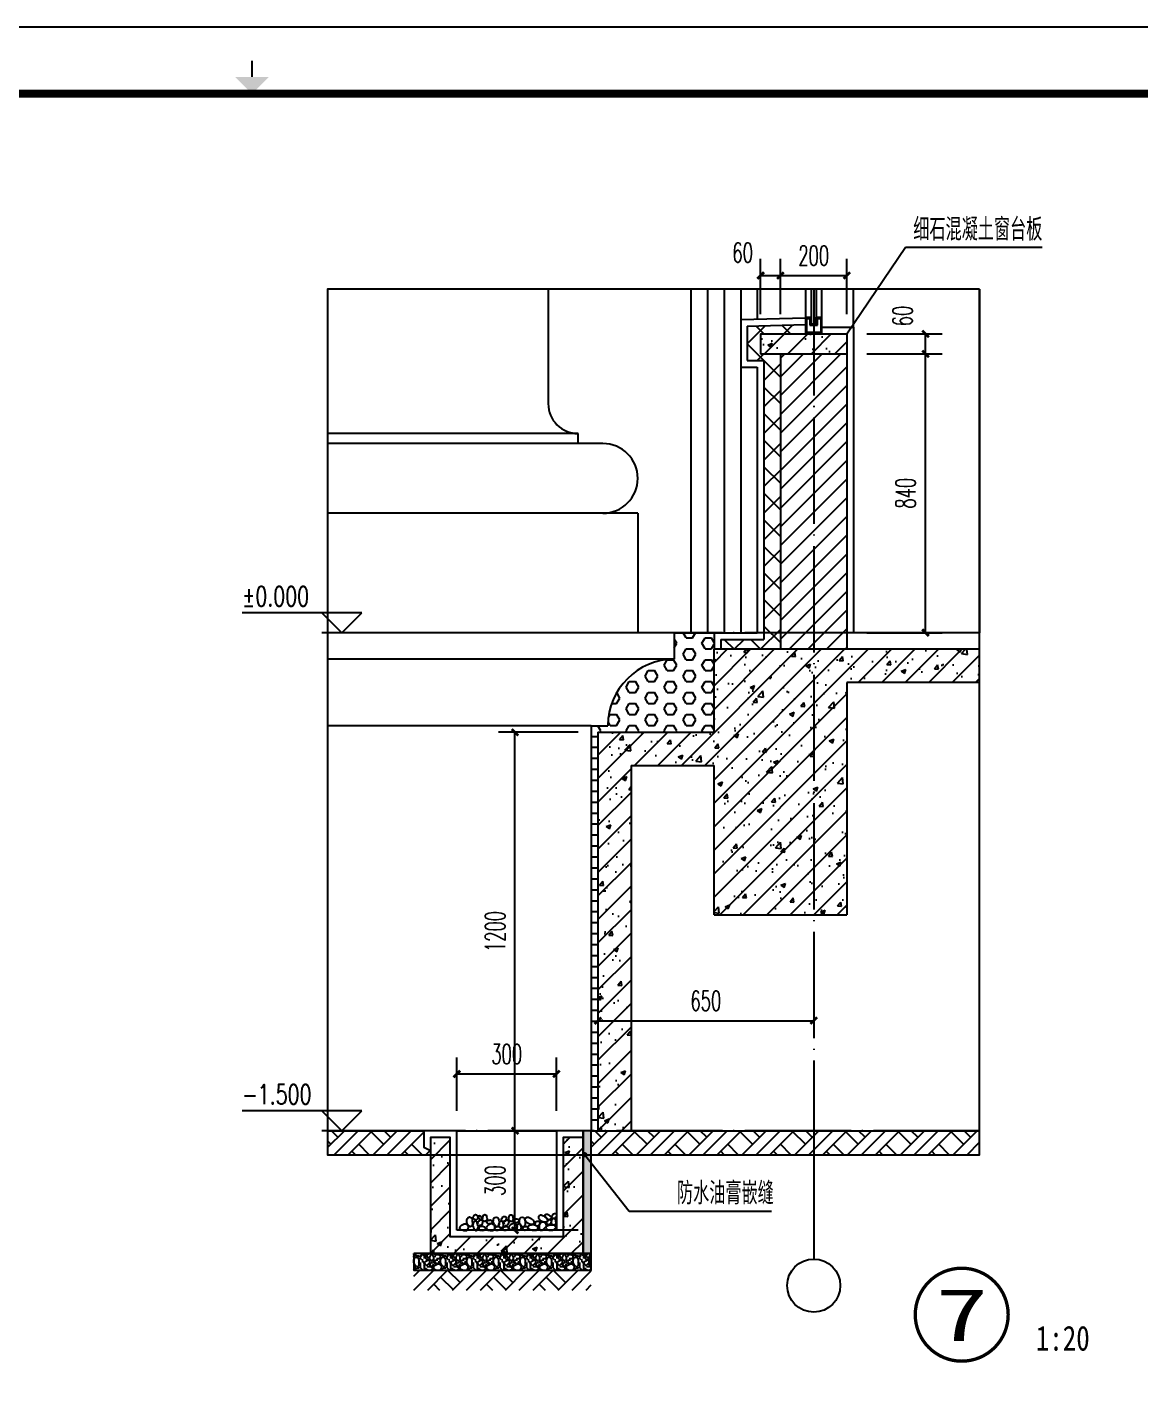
# Model space of a CAD drawing. Extents: x 0 to 125661, y -104936 to 8656.
# Drawn here: x 7733 to 11084, y -4116 to 0 of the extents above; entities that cross this region are included whole.
import ezdxf
from ezdxf.enums import TextEntityAlignment as Align

# ---------------------------------------------------------------- set-up
doc = ezdxf.new("R2010")
doc.units = 0
doc.header["$LTSCALE"] = 800
doc.header["$MEASUREMENT"] = 0
doc.linetypes.add('DOTE', pattern=[2.42, 2, -0.2, 0.02, -0.2])
doc.layers.get('0').update_dxf_attribs({"linetype": 'CONTINUOUS'})
doc.layers.get('Defpoints').update_dxf_attribs({"color": 1, "linetype": 'CONTINUOUS'})
for name, color, linetype in [('A-卫生间', 173, 'CONTINUOUS'), ('A-外窗', 145, 'CONTINUOUS'), ('A-立面看线', 117, 'CONTINUOUS'), ('A-装饰构件', 197, 'CONTINUOUS'), ('AXIS', 3, 'CONTINUOUS'), ('AXIS_TEXT', 7, 'CONTINUOUS'), ('DIM_ELEV', 3, 'CONTINUOUS'), ('DIM_IDEN', 3, 'CONTINUOUS'), ('DIM_LEAD', 3, 'CONTINUOUS'), ('DOTE', 28, 'CONTINUOUS'), ('PUB_DIM', 3, 'CONTINUOUS'), ('PUB_HATCH', 8, 'CONTINUOUS'), ('PUB_TEXT', 7, 'CONTINUOUS'), ('WALL', 50, 'CONTINUOUS'), ('WINDOW', 145, 'CONTINUOUS'), ('图框', 107, 'CONTINUOUS'), ('看线1', 7, 'CONTINUOUS'), ('门窗', 4, 'CONTINUOUS'), ('防水', 249, 'CONTINUOUS'), ('面层', 123, 'CONTINUOUS')]:
    doc.layers.add(name, color=color, linetype=linetype)
doc.styles.add('_TCH_DIM', font='SIMPLEX', dxfattribs={"bigfont": 'GBCBIG'})
doc.styles.add('COMPLEX', font='COMPLEX')
doc.styles.add('DIM_FONT', font='SIMPLEX.shx', dxfattribs={"width": 0.6})
doc.styles.add('ht', font='SIMHEI.TTF')
doc.styles.add('房间名称', font='SIMHEI.TTF', dxfattribs={"width": 0.8})
doc.dimstyles.new('DIMN20', dxfattribs={"dimscale": 0.2, "dimtxt": 300, "dimasz": 100, "dimexe": 250, "dimexo": 300, "dimgap": 150, "dimtad": 1, "dimdec": 0, "dimzin": 0, "dimdsep": 46, "dimtxsty": 'DIM_FONT', "dimblk": 'ARCHTICK', "dimcen": 0.09, "dimclrt": 7, "dimazin": 2, "dimtfac": 1, "dimtdec": 0, "dimtix": 1, "dimtmove": 2, "dimatfit": 3, "dimfxl": 0, "dimtolj": 1, "dimtzin": 0, "dimarcsym": 0})

# ---------------------------------------------------------------- blocks, each defined once
blk = doc.blocks.new('TJAD_TK_A1')
at = {"layer": '图框'}
blk.add_line((1341.38, 950.45), (500.38, 950.45), dxfattribs=at)
at = {"layer": '图框', "const_width": 0.3}
blk.add_lwpolyline([(920.88, 942.95), (920.88, 945.45)], dxfattribs=at)
at = {"layer": '图框', "const_width": 1.2}
blk.add_lwpolyline([(1331.38, 940.45), (525.38, 940.45), (525.38, 366.45), (1331.38, 366.45)], close=True, dxfattribs=at)
at = {"layer": '图框'}
blk.add_solid([(918.38, 942.95), (923.38, 942.95), (920.88, 940.45)], dxfattribs=at)
blk = doc.blocks.new('_ArchTick')
at = {"color": 0, "linetype": 'ByBlock', "const_width": 0.4}
blk.add_lwpolyline([(-0.5, -0.5), (0.5, 0.5)], dxfattribs=at)
blk = doc.blocks.new('*D120')
at = {"layer": 'Defpoints', "color": 0}
for p in [(9327.3, -3152.5), (9027.3, -3323.5), (9327.3, -3323.5)]:
    blk.add_point(p, dxfattribs=at)
at = {"layer": 'PUB_DIM', "color": 0, "lineweight": -2}
for p, q in [((9027.3, -3263.5), (9027.3, -3102.5)), ((9327.3, -3263.5), (9327.3, -3102.5)), ((9027.3, -3152.5), (9327.3, -3152.5))]:
    blk.add_line(p, q, dxfattribs=at)
at = {"layer": 'PUB_DIM', "color": 0, "lineweight": -2, "xscale": 20, "yscale": 20, "zscale": 20, "rotation": 180}
blk.add_blockref('_ArchTick', (9027.3, -3152.5), dxfattribs=at)
at = {"layer": 'PUB_DIM', "color": 0, "lineweight": -2, "xscale": 20, "yscale": 20, "zscale": 20}
blk.add_blockref('_ArchTick', (9327.3, -3152.5), dxfattribs=at)
at = {"layer": 'PUB_DIM', "color": 7, "insert": (9177.3, -3092.5), "char_height": 60, "attachment_point": 5, "style": 'DIM_FONT'}
blk.add_mtext('\\A1;300', dxfattribs=at)
blk = doc.blocks.new('*D121')
at = {"layer": 'Defpoints', "color": 0}
for p in [(9452.3, -2673.5), (10102.3, -2673.5), (10102.3, -2992)]:
    blk.add_point(p, dxfattribs=at)
at = {"layer": 'PUB_DIM', "color": 0, "lineweight": -2}
for p, q in [((9452.3, -2733.5), (9452.3, -3042)), ((10102.3, -2733.5), (10102.3, -3042)), ((9452.3, -2992), (10102.3, -2992))]:
    blk.add_line(p, q, dxfattribs=at)
at = {"layer": 'PUB_DIM', "color": 0, "lineweight": -2, "xscale": 20, "yscale": 20, "zscale": 20, "rotation": 180}
blk.add_blockref('_ArchTick', (9452.3, -2992), dxfattribs=at)
at = {"layer": 'PUB_DIM', "color": 0, "lineweight": -2, "xscale": 20, "yscale": 20, "zscale": 20}
blk.add_blockref('_ArchTick', (10102.3, -2992), dxfattribs=at)
at = {"layer": 'PUB_DIM', "color": 7, "insert": (9777.3, -2932), "char_height": 60, "attachment_point": 5, "style": 'DIM_FONT'}
blk.add_mtext('\\A1;650', dxfattribs=at)
blk = doc.blocks.new('*D172')
at = {"layer": 'Defpoints', "color": 0}
for p in [(9202.3, -2123.5), (9452.3, -2123.5), (9452.3, -3323.5)]:
    blk.add_point(p, dxfattribs=at)
at = {"layer": 'PUB_DIM', "color": 0, "lineweight": -2}
for p, q in [((9392.3, -2123.5), (9152.3, -2123.5)), ((9202.3, -3323.5), (9202.3, -2123.5)), ((9392.3, -3323.5), (9152.3, -3323.5))]:
    blk.add_line(p, q, dxfattribs=at)
at = {"layer": 'PUB_DIM', "color": 0, "lineweight": -2, "xscale": 20, "yscale": 20, "zscale": 20}
for p, rotation in [((9202.3, -2123.5), 90), ((9202.3, -3323.5), 270)]:
    blk.add_blockref('_ArchTick', p, dxfattribs=dict(at, rotation=rotation))
at = {"layer": 'PUB_DIM', "color": 7, "insert": (9142.3, -2723.5), "char_height": 60, "attachment_point": 5, "rotation": 90, "style": 'DIM_FONT'}
blk.add_mtext('\\A1;1200', dxfattribs=at)
blk = doc.blocks.new('*D173')
at = {"layer": 'Defpoints', "color": 0}
for p in [(9202.3, -3323.5), (9452.3, -3323.5), (9452.3, -3623.5)]:
    blk.add_point(p, dxfattribs=at)
at = {"layer": 'PUB_DIM', "color": 0, "lineweight": -2}
for p, q in [((9392.3, -3323.5), (9152.3, -3323.5)), ((9202.3, -3623.5), (9202.3, -3323.5)), ((9392.3, -3623.5), (9152.3, -3623.5))]:
    blk.add_line(p, q, dxfattribs=at)
at = {"layer": 'PUB_DIM', "color": 0, "lineweight": -2, "xscale": 20, "yscale": 20, "zscale": 20}
for p, rotation in [((9202.3, -3323.5), 90), ((9202.3, -3623.5), 270)]:
    blk.add_blockref('_ArchTick', p, dxfattribs=dict(at, rotation=rotation))
at = {"layer": 'PUB_DIM', "color": 7, "insert": (9142.3, -3473.5), "char_height": 60, "attachment_point": 5, "rotation": 90, "style": 'DIM_FONT'}
blk.add_mtext('\\A1;300', dxfattribs=at)
blk = doc.blocks.new('*D174')
at = {"layer": 'Defpoints', "color": 0}
for p in [(10202.3, -747.7), (10002.3, -923.5), (10202.3, -923.5)]:
    blk.add_point(p, dxfattribs=at)
at = {"layer": 'PUB_DIM', "color": 0, "lineweight": -2}
for p, q in [((10002.3, -863.5), (10002.3, -697.7)), ((10202.3, -863.5), (10202.3, -697.7)), ((10002.3, -747.7), (10202.3, -747.7))]:
    blk.add_line(p, q, dxfattribs=at)
at = {"layer": 'PUB_DIM', "color": 0, "lineweight": -2, "xscale": 20, "yscale": 20, "zscale": 20, "rotation": 180}
blk.add_blockref('_ArchTick', (10002.3, -747.7), dxfattribs=at)
at = {"layer": 'PUB_DIM', "color": 0, "lineweight": -2, "xscale": 20, "yscale": 20, "zscale": 20}
blk.add_blockref('_ArchTick', (10202.3, -747.7), dxfattribs=at)
at = {"layer": 'PUB_DIM', "color": 7, "insert": (10102.3, -687.7), "char_height": 60, "attachment_point": 5, "style": 'DIM_FONT'}
blk.add_mtext('\\A1;200', dxfattribs=at)
blk = doc.blocks.new('*D175')
at = {"layer": 'Defpoints', "color": 0}
for p in [(10002.3, -747.7), (9942.3, -923.5), (10002.3, -923.5)]:
    blk.add_point(p, dxfattribs=at)
at = {"layer": 'PUB_DIM', "color": 0, "lineweight": -2}
for p, q in [((9942.3, -863.5), (9942.3, -697.7)), ((10002.3, -863.5), (10002.3, -697.7)), ((9942.3, -747.7), (10002.3, -747.7))]:
    blk.add_line(p, q, dxfattribs=at)
at = {"layer": 'PUB_DIM', "color": 0, "lineweight": -2, "xscale": 20, "yscale": 20, "zscale": 20, "rotation": 180}
blk.add_blockref('_ArchTick', (9942.3, -747.7), dxfattribs=at)
at = {"layer": 'PUB_DIM', "color": 0, "lineweight": -2, "xscale": 20, "yscale": 20, "zscale": 20}
blk.add_blockref('_ArchTick', (10002.3, -747.7), dxfattribs=at)
at = {"layer": 'PUB_DIM', "color": 7, "insert": (9888.3, -678.7), "char_height": 60, "attachment_point": 5, "style": 'DIM_FONT'}
blk.add_mtext('\\A1;60', dxfattribs=at)
blk = doc.blocks.new('*D176')
at = {"layer": 'Defpoints', "color": 0}
for p in [(10202.3, -923.5), (10439.3, -923.5), (10202.3, -983.5)]:
    blk.add_point(p, dxfattribs=at)
at = {"layer": 'PUB_DIM', "color": 0, "lineweight": -2}
for p, q in [((10262.3, -923.5), (10489.3, -923.5)), ((10439.3, -983.5), (10439.3, -923.5)), ((10262.3, -983.5), (10489.3, -983.5))]:
    blk.add_line(p, q, dxfattribs=at)
at = {"layer": 'PUB_DIM', "color": 0, "lineweight": -2, "xscale": 20, "yscale": 20, "zscale": 20}
for p, rotation in [((10439.3, -923.5), 90), ((10439.3, -983.5), 270)]:
    blk.add_blockref('_ArchTick', p, dxfattribs=dict(at, rotation=rotation))
at = {"layer": 'PUB_DIM', "color": 7, "insert": (10370.3, -869.5), "char_height": 60, "attachment_point": 5, "rotation": 90, "style": 'DIM_FONT'}
blk.add_mtext('\\A1;60', dxfattribs=at)
blk = doc.blocks.new('*D177')
at = {"layer": 'Defpoints', "color": 0}
for p in [(10202.3, -983.5), (10439.3, -983.5), (10202.3, -1823.5)]:
    blk.add_point(p, dxfattribs=at)
at = {"layer": 'PUB_DIM', "color": 0, "lineweight": -2}
for p, q in [((10262.3, -983.5), (10489.3, -983.5)), ((10439.3, -1823.5), (10439.3, -983.5)), ((10262.3, -1823.5), (10489.3, -1823.5))]:
    blk.add_line(p, q, dxfattribs=at)
at = {"layer": 'PUB_DIM', "color": 0, "lineweight": -2, "xscale": 20, "yscale": 20, "zscale": 20}
for p, rotation in [((10439.3, -983.5), 90), ((10439.3, -1823.5), 270)]:
    blk.add_blockref('_ArchTick', p, dxfattribs=dict(at, rotation=rotation))
at = {"layer": 'PUB_DIM', "color": 7, "insert": (10379.3, -1403.5), "char_height": 60, "attachment_point": 5, "rotation": 90, "style": 'DIM_FONT'}
blk.add_mtext('\\A1;840', dxfattribs=at)
blk = doc.blocks.new('_AXISO')
blk.add_circle((0, 0), 0.5)
at = {"layer": 'AXIS_TEXT', "style": 'COMPLEX', "width": 1.041667}
blk.add_attdef('A', text='', height=0.56, dxfattribs=at).set_placement((-0.25, -0.28), (0.25, -0.28), align=Align.FIT)

msp = doc.modelspace()

# ---------------------------------------------------------------- hatches: boundary and pattern name
at = {"layer": 'PUB_HATCH'}
h = msp.add_hatch(dxfattribs=at)
h.set_pattern_fill('多孔材料', color=256, scale=20, style=0)
h.set_pattern_definition([(45, (9862.345, -1873.48), (-40, 40), []), (135, (9862.345, -1873.48), (-40, -40), [])])
h.paths.add_polyline_path([(9942.3, -923.5), (10077.3, -923.5), (10077.3, -895.1), (9902.3, -900.1), (9902.3, -1003.5), (9952.3, -1003.5), (9952.3, -1843.5), (9822.3, -1843.5), (9822.3, -1873.5), (10002.3, -1873.5), (10002.3, -983.5), (9942.3, -983.5)])
h = msp.add_hatch(dxfattribs=at)
h.set_pattern_fill('钢筋混凝土', color=256, scale=20, style=0)
h.set_pattern_definition([(45, (9452.345, -3323.48), (-35.3553, 35.3553), []), (50, (9452.34, -3323.48), (143.452, -12.5504), [15, -165]), (355, (9452.34, -3323.48), (-27.75, 150.4384), [12, -132]), (100.4514, (9464.3, -3324.53), (115.702, 137.888), [12.748, -140.2284]), (46.184, (9452.34, -3283.48), (213.448, -33.104), [22.5, -247.5]), (96.636, (9470.13, -3286.24), (186.933, 194.824), [19.122, -210.343]), (351.184, (9452.34, -3283.48), (186.932, 194.824), [18, -198]), (21, (9472.34, -3293.48), (119.3814, -80.524), [15, -165]), (326, (9472.34, -3293.48), (48.663, 145.03), [12, -132]), (71.4514, (9482.29, -3300.19), (168.0445, 64.506), [12.748, -140.2284]), (37.5, (9452.345, -3323.48), (2.432, 66.5788), [0, -130.4, 0, -134, 0, -132.5]), (7.5, (9452.345, -3323.48), (52.614, 78.8823), [0, -76.4, 0, -127.4, 0, -50.5]), (327.5, (9407.745, -3323.48), (106.7645, -4.511), [0, -50, 0, -156, 0, -207]), (317.5, (9387.74, -3323.48), (116.6372, 20.021), [0, -65, 0, -103.6, 0, -147])])
h.paths.add_polyline_path([(10202.3, -1973.5), (10602.3, -1973.5), (10602.3, -1873.5), (9802.3, -1873.5), (9802.3, -2123.5), (9452.3, -2123.5), (9452.3, -3323.5), (9552.3, -3323.5), (9552.3, -2223.5), (9802.3, -2223.5), (9802.3, -2673.5), (10202.3, -2673.5)])
h.paths.add_polyline_path([(10202.3, -923.5), (9942.3, -923.5), (9942.3, -983.5), (10202.3, -983.5)])
h = msp.add_hatch(dxfattribs=at)
h.set_pattern_fill('普通砖', color=256, scale=30, style=0)
h.set_pattern_definition([(45, (12691.66, -11285.32), (-28.21356, 28.21356), [])])
h.paths.add_polyline_path([(10202.3, -983.5), (10002.3, -983.5), (10002.3, -1873.5), (10202.3, -1873.5)])
h = msp.add_hatch(dxfattribs=at)
h.set_pattern_fill('HEX', color=256, scale=20, style=0)
h.set_pattern_definition([(0, (9432.345, -3323.48), (0, 32.99556), [19.05, -38.1]), (120, (9432.345, -3323.48), (-28.575, -16.4978), [19.05, -38.1]), (60, (9451.395, -3323.48), (-28.575, 16.4978), [19.05, -38.1])])
h.paths.add_polyline_path([(9802.3, -1873.5), (9802.3, -1823.5), (9682.3, -1823.5), (9682.3, -1903.5, 0.414214), (9482.3, -2103.5), (9432.3, -2103.5), (9432.3, -3323.5), (9452.3, -3323.5), (9452.3, -2123.5), (9802.3, -2123.5)])
h = msp.add_hatch(dxfattribs=at)
h.set_pattern_fill('夯实土壤', color=256, scale=20, style=0)
h.set_pattern_definition([(45, (7296.4, -3443.66), (-79.479, 79.479), []), (45, (7338.4, -3443.66), (-79.479, 79.479), []), (45, (7380.4, -3443.66), (-79.479, 79.479), []), (135, (7296.4, -3443.66), (-79.479, -79.479), [53, -59.4]), (135, (7317.4, -3422.66), (-79.479, -79.479), [53, -59.4]), (135, (7338.4, -3401.66), (-79.479, -79.479), [53, -59.4])])
h.paths.add_polyline_path([(8637.4, -3323.5), (8637.4, -3395.8), (8947.3, -3395.8), (8947.3, -3383.5), (8927.3, -3373.5), (8927.3, -3323.5)])
h = msp.add_hatch(dxfattribs=at)
h.set_pattern_fill('夯实土壤', color=256, scale=20, style=0)
h.set_pattern_definition([(45, (8725.94, -3443.66), (-79.479, 79.479), []), (45, (8767.94, -3443.66), (-79.479, 79.479), []), (45, (8809.94, -3443.66), (-79.479, 79.479), []), (135, (8725.94, -3443.66), (-79.479, -79.479), [53, -59.4]), (135, (8746.94, -3422.66), (-79.479, -79.479), [53, -59.4]), (135, (8767.94, -3401.66), (-79.479, -79.479), [53, -59.4])])
h.paths.add_polyline_path([(9432.3, -3323.5), (9432.3, -3395.8), (10602.3, -3395.8), (10602.3, -3323.5)])
h = msp.add_hatch(dxfattribs=at)
h.set_pattern_fill('钢筋混凝土', color=256, scale=20, style=0)
h.set_pattern_definition([(45, (8947.345, -3693.48), (-35.3553, 35.3553), []), (50, (8947.34, -3693.48), (143.452, -12.55), [15, -165]), (355, (8947.34, -3693.48), (-27.75, 150.44), [12, -132]), (100.451, (8959.3, -3694.53), (115.702, 137.888), [12.748, -140.228]), (46.184, (8947.34, -3653.48), (213.45, -33.104), [22.5, -247.5]), (96.636, (8965.13, -3656.24), (186.93, 194.82), [19.12, -210.34]), (351.184, (8947.34, -3653.48), (186.93, 194.82), [18, -198]), (21, (8967.34, -3663.48), (119.381, -80.524), [15, -165]), (326, (8967.34, -3663.48), (48.663, 145.03), [12, -132]), (71.45, (8977.29, -3670.19), (168.045, 64.506), [12.748, -140.228]), (37.5, (8947.345, -3693.48), (2.432, 66.5788), [0, -130.4, 0, -134, 0, -132.5]), (7.5, (8947.345, -3693.48), (52.614, 78.882), [0, -76.4, 0, -127.4, 0, -50.5]), (327.5, (8902.745, -3693.48), (106.7645, -4.511), [0, -50, 0, -156, 0, -207]), (317.5, (8882.74, -3693.48), (116.637, 20.021), [0, -65, 0, -103.6, 0, -147])])
h.paths.add_polyline_path([(9007.3, -3343.5), (8966.7, -3343.5), (8966.7, -3554.4), (9007.3, -3554.4)])
h.paths.add_polyline_path([(9007.3, -3554.4), (8966.7, -3554.4), (8966.7, -3343.5), (8947.3, -3343.5), (8947.3, -3693.5), (9407.3, -3693.5), (9407.3, -3554.4), (9347.3, -3554.4), (9347.3, -3643.5), (9007.3, -3643.5)])
h.paths.add_polyline_path([(9407.3, -3343.5), (9347.3, -3343.5), (9347.3, -3554.4), (9407.3, -3554.4)])
h = msp.add_hatch(dxfattribs=at)
h.set_pattern_fill('砾石铺砌', color=256, scale=20, style=0)
h.set_pattern_definition([(0, (-3850430.58, 2310223.56), (80, 80), [8, -12, 4, -12, 4, -40]), (0, (-3850390.58, 2310231.56), (80, 80), [4, -76]), (0, (-3850414.58, 2310235.56), (80, 80), [4, -8, 4, -64]), (0, (-3850374.58, 2310239.56), (80, 80), [8, -72]), (0, (-3850366.58, 2310243.56), (80, 80), [4, -76]), (0, (-3850390.58, 2310251.56), (80, 80), [8, -72]), (0, (-3850430.58, 2310255.56), (80, 80), [4, -8, 4, -20, 12, -32]), (0, (-3850374.58, 2310263.56), (80, 80), [8, -72]), (0, (-3850422.58, 2310267.56), (80, 80), [8, -4, 4, -32, 4, -28]), (0, (-3850426.58, 2310271.56), (80, 80), [4, -76]), (0, (-3850398.58, 2310275.56), (80, 80), [4, -4, 4, -68]), (0, (-3850410.58, 2310279.56), (80, 80), [4, -76]), (0, (-3850358.58, 2310283.56), (80, 80), [4, -76]), (0, (-3850394.58, 2310287.56), (80, 80), [4, -32, 4, -40]), (0, (-3850394.58, 2310291.56), (80, 80), [8, -72]), (0, (-3850378.58, 2310295.56), (80, 80), [8, -72]), (0, (-3850426.58, 2310299.56), (80, 80), [4, -48, 8, -20]), (90, (-3850430.58, 2310259.56), (-80, 80), [16, -16, 8, -40]), (90, (-3850426.58, 2310259.56), (-80, 80), [4, -28, 8, -40]), (90, (-3850422.58, 2310239.56), (-80, 80), [12, -68]), (90, (-3850418.58, 2310239.56), (-80, 80), [8, -72]), (90, (-3850414.58, 2310227.56), (-80, 80), [4, -48, 4, -4, 8, -12]), (90, (-3850406.58, 2310227.56), (-80, 80), [4, -28, 4, -44]), (90, (-3850402.58, 2310259.56), (-80, 80), [8, -12, 4, -4, 8, -44]), (90, (-3850398.58, 2310243.56), (-80, 80), [8, -44, 4, -24]), (90, (-3850394.58, 2310227.56), (-80, 80), [4, -4, 8, -64]), (90, (-3850386.58, 2310279.56), (-80, 80), [4, -76]), (90, (-3850382.58, 2310279.56), (-80, 80), [8, -8, 4, -4, 8, -48]), (90, (-3850378.58, 2310243.56), (-80, 80), [4, -4, 4, -8, 4, -56]), (90, (-3850366.58, 2310271.56), (-80, 80), [16, -64]), (90, (-3850362.58, 2310263.56), (-80, 80), [16, -12, 8, -44]), (90, (-3850358.58, 2310231.56), (-80, 80), [4, -12, 8, -56]), (90, (-3850354.58, 2310239.56), (-80, 80), [12, -68]), (45, (-3850398.576, 2310223.56), (4e-15, 79.9999999), [5.6568, -107.480285]), (45, (-3850354.576, 2310227.56), (4e-15, 79.9999999), [5.6568, -96.16668496, 5.6568, -5.6568]), (45, (-3850406.576, 2310231.56), (4e-15, 79.9999999), [5.6568, -45.2544, 5.6568, -56.56908496]), (45, (-3850386.576, 2310231.56), (4e-15, 79.9999999), [5.6568, -90.50988496, 5.6568, -11.3136]), (45, (-3850382.576, 2310231.56), (4e-15, 79.9999999), [11.3136, -45.2544, 11.3136, -45.25548496]), (45, (-3850402.576, 2310239.56), (0.0003835, 79.9996163), [5.656, -50.912, 5.656, -5.656, 5.656, -39.6010848]), (45, (-3850362.576, 2310243.56), (4e-15, 79.9999999), [5.6568, -5.6568, 5.6568, -96.16668496]), (45, (-3850418.576, 2310247.56), (0.0003835, 79.9996163), [5.6568, -67.8816, 5.6568, -33.94188496]), (45, (-3850354.576, 2310255.56), (0.0003835, 79.9996163), [5.656, -5.656, 5.656, -22.6272, 5.656, -67.885884]), (45, (-3850402.576, 2310267.56), (4e-15, 79.9999999), [5.6568, -107.480285]), (45, (-3850422.576, 2310271.56), (4e-15, 79.9999999), [11.31368, -101.823405]), (45, (-3850430.576, 2310279.56), (4e-15, 79.9999999), [5.6568, -5.6568, 5.6568, -96.16668496]), (45, (-3850386.576, 2310291.56), (4e-15, 79.9999999), [5.6568, -107.480285]), (45, (-3850362.576, 2310299.56), (4e-15, 79.9999999), [5.6568, -107.480285]), (135, (-3850394.576, 2310231.56), (4e-15, 79.9999999), [5.6568, -107.480285]), (135, (-3850390.576, 2310231.56), (4e-15, 79.9999999), [5.6568, -107.480285]), (135, (-3850414.576, 2310235.56), (4e-15, 79.9999999), [5.6568, -22.6272, 11.3136, -73.53948496]), (135, (-3850430.576, 2310235.56), (4e-15, 79.9999999), [5.6568, -107.480285]), (135, (-3850378.576, 2310247.56), (4e-15, 79.9999999), [5.6568, -45.254832, 5.6568, -56.56865296]), (135, (-3850374.576, 2310247.56), (-0.0003835, 79.9996163), [5.656, -33.944, 5.656, -33.936, 5.656, -28.2890848]), (135, (-3850422.576, 2310251.56), (-0.0003835, 79.9996163), [5.6568, -107.480285]), (135, (-3850358.576, 2310255.56), (-0.0003835, 79.9996163), [11.312, -28.284, 5.656, -5.656, 5.656, -56.5730848]), (135, (-3850410.576, 2310267.56), (4e-15, 79.9999999), [5.6568, -107.480285]), (135, (-3850378.576, 2310267.56), (4e-15, 79.9999999), [11.31368, -101.823405]), (135, (-3850374.576, 2310267.56), (4e-15, 79.9999999), [5.6568, -107.480285]), (135, (-3850398.576, 2310275.56), (4e-15, 79.9999999), [5.6568, -107.480285]), (135, (-3850422.576, 2310287.56), (4e-15, 79.9999999), [5.6568, -107.480285]), (135, (-3850358.576, 2310287.56), (4e-15, 79.9999999), [5.6568, -107.480285]), (26.5650512, (-3850422.576, 2310223.56), (80, 3e-08), [8.944, -169.9414382]), (26.5650512, (-3850430.576, 2310231.56), (80, 3e-08), [8.944, -169.9414382]), (26.5650512, (-3850430.576, 2310235.56), (80, 3e-08), [8.944, -169.9414382]), (26.5650512, (-3850410.576, 2310235.56), (80, 3e-08), [8.944, -169.9414382]), (26.5650512, (-3850414.576, 2310251.56), (80, 3e-08), [8.944, -169.9414382]), (26.5650512, (-3850414.576, 2310255.56), (80, 3e-08), [8.944, -169.9414382]), (26.5650512, (-3850398.576, 2310271.56), (80, 3e-08), [8.944, -169.9414382]), (26.5650512, (-3850394.576, 2310275.56), (80, 3e-08), [8.944, -169.9414382]), (26.5650512, (-3850426.576, 2310283.56), (80, 3e-08), [8.944, -169.9414382]), (26.5650512, (-3850402.576, 2310283.56), (80, 3e-08), [8.944, -169.9414382]), (63.4349488, (-3850362.576, 2310223.56), (4e-09, 80), [8.944, -169.9414382]), (63.4349488, (-3850382.576, 2310235.56), (4e-09, 80), [8.944, -169.9414382]), (63.4349488, (-3850394.576, 2310243.56), (4e-09, 80), [8.944, -169.9414382]), (63.4349488, (-3850382.576, 2310255.56), (4e-09, 80), [8.944, -169.9414382]), (63.4349488, (-3850378.576, 2310255.56), (4e-09, 80), [8.944, -169.9414382]), (63.4349488, (-3850406.576, 2310267.56), (4e-09, 80), [8.944, -169.9414382]), (63.4349488, (-3850414.576, 2310271.56), (4e-09, 80), [8.944, -169.9414382]), (63.4349488, (-3850382.576, 2310287.56), (4e-09, 80), [8.944, -169.9414382]), (63.4349488, (-3850414.576, 2310295.56), (4e-09, 80), [8.944, -169.9414382]), (116.5650512, (-3850426.576, 2310271.56), (-3e-08, 80), [8.944, -169.9414382]), (116.5650512, (-3850378.576, 2310271.56), (-3e-08, 80), [8.944, -169.9414382]), (116.5650512, (-3850430.576, 2310275.56), (-3e-08, 80), [8.944, -169.9414382]), (116.5650512, (-3850366.576, 2310287.56), (-3e-08, 80), [8.944, -169.9414382]), (116.5650512, (-3850418.576, 2310291.56), (-3e-08, 80), [8.944, -169.9414382]), (116.5650512, (-3850402.576, 2310295.56), (-3e-08, 80), [8.944, -169.9414382]), (153.4349488, (-3850398.576, 2310223.56), (-80, 3e-08), [8.944, -169.9414382]), (153.4349488, (-3850414.576, 2310231.56), (-80, 3e-08), [8.944, -169.9414382]), (153.4349488, (-3850358.576, 2310235.56), (-80, 3e-08), [8.944, -169.9414382]), (153.4349488, (-3850366.576, 2310243.56), (-80, 3e-08), [8.944, -169.9414382]), (153.4349488, (-3850398.576, 2310251.56), (-80, 3e-08), [8.944, -169.9414382]), (153.4349488, (-3850418.576, 2310255.56), (-80, 3e-08), [8.944, -169.9414382]), (153.4349488, (-3850394.576, 2310255.56), (-80, 3e-08), [8.944, -169.9414382]), (153.4349488, (-3850406.576, 2310263.56), (-80, 3e-08), [8.944, -169.9414382]), (153.4349488, (-3850406.576, 2310283.56), (-80, 3e-08), [8.944, -169.9414382]), (153.4349488, (-3850430.576, 2310299.56), (-80, 3e-08), [8.944, -169.9414382]), (153.4349488, (-3850382.576, 2310299.56), (-80, 3e-08), [8.944, -169.9414382]), (153.4349488, (-3850374.576, 2310299.56), (-80, 3e-08), [8.944, -169.9414382])])
h.paths.add_polyline_path([(9432.3, -3743.5), (9432.3, -3693.5), (9407.3, -3693.5), (8897.3, -3693.5), (8897.3, -3743.5)])
at = {"layer": '防水'}
msp.add_hatch(color=256, dxfattribs=at).paths.add_polyline_path([(9432.3, -3323.5), (9407.3, -3323.5), (9407.3, -3693.5), (9432.3, -3693.5), (9432.3, -3423.5), (9432.3, -3413.5)])

# ---------------------------------------------------------------- linework, layer by layer
at = {"layer": 'A-卫生间'}
for p, q in [((10602.3, -788.5), (10602.3, -1823.5)), ((10602.3, -1823.5), (10202.3, -1823.5))]:
    msp.add_line(p, q, dxfattribs=at)
at = {"layer": 'A-外窗'}
msp.add_line((10222.3, -903.5), (10222.3, -788.5), dxfattribs=at)
at = {"layer": 'A-立面看线'}
for p, q in [((9302.3, -788.5), (9302.3, -1133.5)), ((9392.3, -1223.5), (8637.4, -1223.5)), ((9392.3, -1253.5), (9392.3, -1223.5)), ((9467.3, -1253.5), (8637.4, -1253.5)), ((9572.3, -1463.5), (8637.4, -1463.5)), ((9572.3, -1463.5), (9572.3, -1823.5)), ((9682.3, -1823.5), (8637.4, -1823.5)), ((9682.3, -1903.5), (8637.4, -1903.5)), ((9432.3, -2103.5), (8637.4, -2103.5))]:
    msp.add_line(p, q, dxfattribs=at)
for centre, radius, start, end in [((9392.3, -1133.5), 90, 180, 270), ((9467.3, -1358.5), 105, 270, 90)]:
    msp.add_arc(centre, radius, start, end, dxfattribs=at)
at = {"layer": 'A-装饰构件'}
for p, q in [((9732.3, -788.5), (9732.3, -1823.5)), ((9782.3, -788.5), (9782.3, -1823.5)), ((9832.3, -788.5), (9832.3, -1823.5)), ((9882.3, -788.5), (9882.3, -880)), ((9932.3, -788.5), (9932.3, -878.1)), ((9882.3, -1023.5), (9882.3, -1823.5))]:
    msp.add_line(p, q, dxfattribs=at)
at = {"layer": 'AXIS'}
msp.add_line((10102.3, -3395.8), (10102.3, -3709.9), dxfattribs=at)
at = {"layer": 'Defpoints'}
msp.add_lwpolyline([(10602.3, -788.5), (8637.4, -788.5), (8637.4, -3395.8), (10602.3, -3395.8)], close=True, dxfattribs=at)
at = {"layer": 'DIM_ELEV'}
for p, q in [((8740.4, -1763.5), (8380.4, -1763.5)), ((8680.4, -1823.5), (8620.4, -1763.5)), ((8680.4, -1823.5), (8740.4, -1763.5)), ((9024.8, -1823.5), (8620.4, -1823.5)), ((8740.4, -3263.5), (8380.4, -3263.5)), ((8680.4, -3323.5), (8620.4, -3263.5)), ((8680.4, -3323.5), (8740.4, -3263.5)), ((9024.8, -3323.5), (8620.4, -3323.5))]:
    msp.add_line(p, q, dxfattribs=at)
at = {"layer": 'DIM_IDEN', "color": 0, "const_width": 10}
msp.add_lwpolyline([(10688.3, -3877.6, 1), (10408.3, -3877.6, 1)], format="xyb", close=True, dxfattribs=at)
at = {"layer": 'DIM_LEAD'}
for p, q in [((10202.3, -923.5), (10378.5, -662.4)), ((10378.5, -662.4), (10790.2, -662.4)), ((9412.3, -3395.8), (9546.6, -3565.4)), ((9546.6, -3565.4), (9974.8, -3565.4))]:
    msp.add_line(p, q, dxfattribs=at)
at = {"layer": 'DIM_LEAD', "const_width": 8}
msp.add_lwpolyline([(9409.9, -3392.7, 1), (9414.8, -3399, 1)], format="xyb", close=True, dxfattribs=at)
at = {"layer": 'DOTE', "linetype": 'DOTE', "ltscale": 0.2}
for p, q in [((10102.3, -788.5), (10102.3, -3443.7)), ((10602.3, -1823.5), (8637.4, -1823.5)), ((10602.3, -3323.5), (8637.4, -3323.5))]:
    msp.add_line(p, q, dxfattribs=at)
at = {"layer": 'PUB_HATCH'}
for p, q in [((8897.3, -3761.5, 0), (8915.3, -3743.5)), ((8897.3, -3803.5), (8957.3, -3743.5)), ((8939.3, -3803.5), (8999.3, -3743.5)), ((8999.3, -3743.5), (9036.8, -3781)), ((9014.3, -3803.5), (9074.3, -3743.5)), ((9056.3, -3803.5), (9116.3, -3743.5)), ((9098.3, -3803.5), (9158.3, -3743.5)), ((9158.3, -3743.5), (9195.8, -3781)), ((9173.3, -3803.5), (9233.3, -3743.5)), ((9215.3, -3803.5), (9275.3, -3743.5)), ((9257.3, -3803.5), (9317.3, -3743.5)), ((9317.3, -3743.5), (9354.8, -3781)), ((9332.3, -3803.5), (9392.3, -3743.5)), ((8957.3, -3785.5), (8975.3, -3803.5, 0)), ((8978.3, -3764.5), (9015.8, -3802)), ((9116.3, -3785.5), (9134.3, -3803.5, 0)), ((9137.3, -3764.5), (9174.8, -3802)), ((9275.3, -3785.5), (9293.3, -3803.5, 0)), ((9296.3, -3764.5), (9333.8, -3802)), ((9374.3, -3803.5), (9432.3, -3745.5)), ((9416.3, -3803.5), (9432.3, -3787.5, 0))]:
    msp.add_line(p, q, dxfattribs=at)
for points, start_tangent, end_tangent in [([(9085.4, -3592.4), (9089.4, -3588.4), (9089.4, -3580.4), (9081.4, -3576.4), (9077.4, -3580.4), (9077.4, -3588.4), (9085.4, -3592.4)], (0.981376, 0.192097), (0.981376, 0.192097)), ([(9093.4, -3588.4), (9093.4, -3580.4), (9097.4, -3580.4), (9101.4, -3588.4), (9097.4, -3592.4), (9093.4, -3588.4)], (-0.421847, 0.906667), (-0.421847, 0.906667)), ([(9113.4, -3596.4), (9117.4, -3592.4), (9117.4, -3584.4), (9113.4, -3576.4), (9109.4, -3576.4), (9105.7, -3583.9), (9105.4, -3592.4), (9113.4, -3596.4)], (0.957001, 0.290083), (0.957001, 0.290083)), ([(9192, -3597), (9196, -3593), (9196, -3585), (9192, -3577), (9188, -3577), (9184.2, -3584.5), (9184, -3593), (9192, -3597)], (0.957001, 0.290083), (0.957001, 0.290083)), ([(9297.5, -3598.8, 0), (9300.1, -3595.8, 0), (9299.8, -3590.1, 0), (9287.8, -3579.5, 0), (9279.1, -3577.2, 0), (9273.8, -3583.3, 0), (9277.2, -3591.5, 0), (9283.2, -3596.8, 0), (9291.8, -3599.1, 0), (9297.5, -3598.8, 0)], (0.895066, 0.445933), (0.895066, 0.445933)), ([(9311.1, -3588.2, 0), (9310.8, -3582.5, 0), (9304.7, -3577.3, 0), (9296.1, -3575, 0), (9293.5, -3578, 0), (9296.6, -3585.7, 0), (9302.8, -3591.6, 0), (9311.1, -3588.2, 0)], (0.414495, 0.910052), (0.414495, 0.910052)), ([(9318.7, -3573.5, 0), (9316, -3576.5, 0), (9313.8, -3585.2, 0), (9316.8, -3587.8, 0), (9322.4, -3587.5, 0), (9325, -3584.5, 0), (9327.3, -3575.8, 0), (9324.3, -3573.2, 0), (9318.7, -3573.5, 0)], (-0.995775, -0.091829), (-0.995775, -0.091829)), ([(9061.4, -3616.4), (9061.4, -3612.4), (9053.4, -3604.4), (9049.4, -3604.4), (9041.4, -3608.4), (9037.4, -3612.4), (9037.4, -3620.4), (9043.5, -3623.5), (9057.9, -3623.5), (9061.4, -3616.4)], (0.827506, 0.561458), (0.827506, 0.561458)), ([(9073.4, -3592.4), (9069.4, -3584.4), (9061.4, -3584.4), (9057.7, -3591.8), (9057.4, -3600.4), (9062.5, -3609.6), (9065.4, -3612.4), (9069.4, -3612.4), (9073.4, -3608.4), (9073.4, -3592.4)], (0.11811, 0.993001), (0.11811, 0.993001)), ([(9077.4, -3600.4), (9081.4, -3596.4), (9085.4, -3596.4), (9089.4, -3604.4), (9089.4, -3620.4), (9085.4, -3624.4), (9077.4, -3616.4), (9077.4, -3600.4)], (0.455642, 0.890163), (0.455642, 0.890163)), ([(9093.4, -3620.4), (9093.4, -3616.4), (9097.4, -3612.4), (9105.4, -3612.4), (9113.4, -3616.4), (9113.4, -3619.7), (9108.8, -3622.8), (9099.5, -3623.5), (9093.4, -3620.4)], (-0.465068, 0.885275), (-0.465068, 0.885275)), ([(9123.5, -3623.5), (9117.4, -3620.4), (9117.4, -3612.4), (9121.4, -3608.4), (9129.4, -3604.4), (9133.4, -3604.4), (9141.4, -3612.4), (9141.4, -3616.4), (9137.9, -3623.5), (9123.5, -3623.5)], (-0.987327, -0.158702), (-0.987327, -0.158702)), ([(9129.4, -3592.4), (9125.4, -3592.4), (9117.4, -3596.4), (9117.4, -3600.4), (9121.4, -3604.4), (9125.4, -3604.4), (9133.4, -3600.4), (9133.4, -3596.4), (9129.4, -3592.4)], (-0.726806, 0.686843), (-0.726806, 0.686843)), ([(9145.4, -3612.4), (9149.4, -3612.4), (9153.4, -3608.4), (9153.4, -3592.4), (9149.4, -3584.4), (9141.4, -3584.4), (9137.4, -3592.4), (9137.4, -3600.4), (9141.4, -3608.4), (9145.4, -3612.4)], (0.926091, -0.3773), (0.926091, -0.3773)), ([(9154.2, -3611.8), (9150.2, -3611.8), (9142.2, -3615.8), (9142.2, -3619.8), (9146.2, -3623.8), (9150.2, -3623.8), (9158.2, -3619.8), (9158.2, -3615.8), (9154.2, -3611.8)], (-0.726806, 0.686843), (-0.726806, 0.686843)), ([(9162.4, -3615.7, 0), (9166.4, -3611.7, 0), (9166.4, -3603.7, 0), (9162.4, -3595.7, 0), (9158.4, -3595.7, 0), (9154.6, -3603.2, 0), (9154.4, -3611.7, 0), (9162.4, -3615.7, 0)], (0.957001, 0.290083), (0.957001, 0.290083)), ([(9166.9, -3582.3, 0), (9164.3, -3585.3, 0), (9162, -3594, 0), (9165, -3596.6, 0), (9170.6, -3596.3, 0), (9173.3, -3593.3, 0), (9175.6, -3584.6, 0), (9172.6, -3582, 0), (9166.9, -3582.3, 0)], (-0.995775, -0.091829), (-0.995775, -0.091829)), ([(9178.4, -3611.7, 0), (9174.4, -3611.7, 0), (9166.4, -3615.7, 0), (9166.4, -3619.7, 0), (9170.4, -3623.7, 0), (9174.4, -3623.7, 0), (9182.4, -3619.7, 0), (9182.4, -3615.7, 0), (9178.4, -3611.7, 0)], (-0.726806, 0.686843), (-0.726806, 0.686843)), ([(9191.3, -3622.1), (9185.2, -3619.1), (9185.2, -3611.1), (9189.2, -3607.1), (9197.2, -3603.1), (9201.2, -3603.1), (9209.2, -3611.1), (9209.2, -3615.1), (9205.7, -3622.1), (9191.3, -3622.1)], (-0.987327, -0.158702), (-0.987327, -0.158702)), ([(9209.5, -3589.3), (9205.5, -3589.3), (9197.5, -3593.3), (9197.5, -3597.3), (9201.5, -3601.3), (9205.5, -3601.3), (9213.5, -3597.3), (9213.5, -3593.3), (9209.5, -3589.3)], (-0.726806, 0.686843), (-0.726806, 0.686843)), ([(9216.4, -3623.5, 0), (9220.4, -3619.5, 0), (9220.4, -3611.5, 0), (9216.4, -3603.5, 0), (9212.4, -3603.5, 0), (9208.7, -3610.9, 0), (9208.4, -3619.5, 0), (9216.4, -3623.5, 0)], (0.957001, 0.290083), (0.957001, 0.290083)), ([(9224, -3613), (9228, -3613), (9232, -3609), (9232, -3593), (9228, -3585), (9220, -3585), (9216, -3593), (9216, -3601), (9220, -3609), (9224, -3613)], (0.926091, -0.3773), (0.926091, -0.3773)), ([(9237.9, -3611.5), (9233.9, -3611.5), (9225.9, -3615.5), (9225.9, -3619.5), (9229.9, -3623.5), (9233.9, -3623.5), (9241.9, -3619.5), (9241.9, -3615.5), (9237.9, -3611.5)], (-0.726806, 0.686843), (-0.726806, 0.686843)), ([(9256.7, -3605.3, 0), (9259.4, -3602.4, 0), (9259, -3596.7, 0), (9247, -3586.1, 0), (9238.4, -3583.8, 0), (9233.1, -3589.9, 0), (9236.4, -3598.1, 0), (9242.4, -3603.4, 0), (9251.1, -3605.7, 0), (9256.7, -3605.3, 0)], (0.895066, 0.445933), (0.895066, 0.445933)), ([(9242.3, -3611.3), (9241.4, -3615.2), (9244.3, -3620), (9259.8, -3623.8), (9268.6, -3621.8), (9270.5, -3614.1), (9263.7, -3608.3), (9255.9, -3606.4), (9247.2, -3608.4), (9242.3, -3611.3)], (-0.586929, -0.809638), (-0.586929, -0.809638)), ([(9268.1, -3595.9, 0), (9265.4, -3598.9, 0), (9263.1, -3607.5, 0), (9266.1, -3610.2, 0), (9271.8, -3609.8, 0), (9274.4, -3606.8, 0), (9276.7, -3598.1, 0), (9273.7, -3595.5, 0), (9268.1, -3595.9, 0)], (-0.995775, -0.091829), (-0.995775, -0.091829)), ([(9287.4, -3620.8, 0), (9281.1, -3623.4, 0), (9275.1, -3618.1, 0), (9274.8, -3612.4, 0), (9277.1, -3603.8, 0), (9279.7, -3600.8, 0), (9291, -3600.1, 0), (9294, -3602.7, 0), (9297, -3610, 0), (9287.4, -3620.8, 0)], (-0.533155, -0.846018), (-0.533155, -0.846018)), ([(9325.1, -3616.6, 0), (9325.3, -3612.7, 0), (9321.5, -3608.5, 0), (9305.5, -3607.7, 0), (9297.4, -3611.3, 0), (9297, -3619.3, 0), (9304.8, -3623.7, 0), (9312.8, -3624.1, 0), (9321, -3620.4, 0), (9325.1, -3616.6, 0)], (0.420275, 0.907397), (0.420275, 0.907397)), ([(9302.8, -3591.8, 0), (9300.1, -3594.8, 0), (9297.8, -3603.4, 0), (9300.8, -3606, 0), (9306.5, -3605.7, 0), (9309.1, -3602.7, 0), (9311.4, -3594, 0), (9308.4, -3591.4, 0), (9302.8, -3591.8, 0)], (-0.995775, -0.091829), (-0.995775, -0.091829)), ([(9320.6, -3607.6, 0), (9324.6, -3603.6, 0), (9324.6, -3595.6, 0), (9320.6, -3587.6, 0), (9316.6, -3587.6, 0), (9312.8, -3595, 0), (9312.6, -3603.6, 0), (9320.6, -3607.6, 0)], (0.957001, 0.290083), (0.957001, 0.290083))]:
    msp.add_spline(points, degree=3, dxfattribs=dict(at, start_tangent=start_tangent, end_tangent=end_tangent))
for points in [[(9093.4, -3608.4), (9097.4, -3608.4), (9105.4, -3600.4), (9105.4, -3596.4), (9101.4, -3592.4), (9093.4, -3596.4), (9089.4, -3600.4), (9091.4, -3604.4)], [(9172, -3609), (9176, -3609), (9184, -3601), (9184, -3597.1), (9180, -3593), (9172, -3597.1), (9168, -3601), (9170, -3605)]]:
    msp.add_spline(points, degree=3, dxfattribs=at)
at = {"layer": 'WALL'}
for p, q in [((9942.3, -923.5), (10202.3, -923.5)), ((9942.3, -923.5), (9942.3, -983.5)), ((10202.3, -923.5), (10202.3, -1873.5)), ((9942.3, -983.5), (10202.3, -983.5)), ((10002.3, -983.5), (10002.3, -1873.5)), ((10602.3, -1873.5), (9802.3, -1873.5)), ((9802.3, -2123.5), (9802.3, -1873.5)), ((10202.3, -1973.5), (10202.3, -2673.5)), ((10602.3, -1973.5), (10202.3, -1973.5)), ((9452.3, -2123.5), (9452.3, -3323.5)), ((9452.3, -2123.5), (9802.3, -2123.5)), ((9552.3, -2223.5), (9552.3, -3323.5)), ((9552.3, -2223.5), (9802.3, -2223.5)), ((9802.3, -2673.5), (9802.3, -2223.5)), ((9802.3, -2673.5), (10202.3, -2673.5)), ((8637.4, -3323.5), (8927.3, -3323.5)), ((9432.3, -3323.5), (10602.3, -3323.5)), ((9432.3, -3323.5), (9432.3, -3323.5))]:
    msp.add_line(p, q, dxfattribs=at)
at = {"layer": 'WALL', "ltscale": 0.01}
msp.add_lwpolyline([(9347.3, -3643.5), (9007.3, -3643.5), (9007.3, -3343.5), (8947.3, -3343.5), (8947.3, -3693.5), (9407.3, -3693.5), (9407.3, -3343.5), (9347.3, -3343.5), (9347.3, -3643.5)], dxfattribs=at)
msp.add_lwpolyline([(8897.3, -3693.5), (8897.3, -3743.5), (9432.3, -3743.5), (9432.3, -3693.5)], close=True, dxfattribs=at)
at = {"layer": 'WINDOW'}
for p, q in [((10077.3, -791.8), (10077.3, -923.5)), ((10127.3, -923.5), (10127.3, -791.8)), ((10077.3, -873.5), (10094.8, -873.5)), ((10081.3, -877.5), (10090.8, -877.5)), ((10081.3, -919.5), (10081.3, -877.5)), ((10090.8, -877.5), (10090.8, -897.5)), ((10090.8, -897.5), (10113.8, -897.5)), ((10094.8, -873.5), (10094.8, -893.5)), ((10094.8, -893.5), (10109.8, -893.5)), ((10109.8, -873.5), (10127.3, -873.5)), ((10109.8, -893.5), (10109.8, -873.5)), ((10113.8, -877.5), (10123.3, -877.5)), ((10113.8, -897.5), (10113.8, -877.5)), ((10123.3, -877.5), (10123.3, -919.5)), ((10127.3, -923.5), (10077.3, -923.5)), ((10123.3, -919.5), (10081.3, -919.5))]:
    msp.add_line(p, q, dxfattribs=at)
at = {"layer": '看线1'}
for p, q in [((9682.3, -1823.5), (9682.3, -1903.5)), ((9682.3, -1823.5), (9802.3, -1823.5)), ((9432.3, -2103.5), (9432.3, -3323.5)), ((9432.3, -2103.5), (9482.3, -2103.5))]:
    msp.add_line(p, q, dxfattribs=at)
msp.add_arc((9682.3, -2103.5), 200, 90, 180, dxfattribs=at)
at = {"layer": '门窗'}
for p, q in [((10094.8, -791.8), (10094.8, -873.5)), ((10109.8, -791.8), (10109.8, -873.5))]:
    msp.add_line(p, q, dxfattribs=at)
at = {"layer": '面层'}
for p, q in [((9882.3, -880), (10077.3, -874.8)), ((9882.3, -880), (9882.3, -1023.5)), ((9902.3, -900.1), (10077.3, -895.1)), ((9902.3, -900.1), (9902.3, -1003.5)), ((10127.3, -903.5), (10222.3, -903.5)), ((10222.3, -903.5), (10222.3, -1823.5)), ((9882.3, -1023.5), (9932.3, -1023.5)), ((9902.3, -1003.5), (9952.3, -1003.5)), ((9932.3, -1023.5), (9932.3, -1823.5)), ((9952.3, -1003.5), (9952.3, -1843.5)), ((9802.3, -1823.5), (9932.3, -1823.5)), ((9802.3, -1823.5), (9802.3, -1873.5)), ((9822.3, -1843.5), (9952.3, -1843.5)), ((9822.3, -1843.5), (9822.3, -1873.5)), ((9027.3, -3323.5), (9327.3, -3323.5))]:
    msp.add_line(p, q, dxfattribs=at)
for points in [[(9027.3, -3623.5), (9027.3, -3323.5), (8927.3, -3323.5), (8927.3, -3373.5), (8947.3, -3383.5)], [(9407.3, -3343.5), (9407.3, -3323.5), (9327.3, -3323.5), (9327.3, -3623.5), (9027.3, -3623.5)]]:
    msp.add_lwpolyline(points, dxfattribs=at)
msp.add_lwpolyline([(9432.3, -3323.5), (9407.3, -3323.5), (9407.3, -3693.5), (9432.3, -3693.5), (9432.3, -3423.5), (9432.3, -3413.5)], close=True, dxfattribs=at)

# ---------------------------------------------------------------- block references
at = {"layer": 'AXIS', "xscale": 160, "yscale": 160, "zscale": 160}
msp.add_blockref('_AXISO', (10102.3, -3789.9), dxfattribs=at)
at = {"layer": '图框', "xscale": 20, "yscale": 20, "zscale": 20}
msp.add_blockref('TJAD_TK_A1', (-10007.6, -19009), dxfattribs=at)

# ---------------------------------------------------------------- texts
at = {"layer": 'AXIS_TEXT', "color": 0, "style": 'ht', "width": 1.382813}
msp.add_text('7', height=158.4, dxfattribs=at).set_placement((10469.1, -3956.8), (10627.5, -3956.8), align=Align.FIT)
at = {"layer": 'PUB_TEXT', "style": '_TCH_DIM'}
for s, p in [('细石混凝土窗台板', (10402.3, -642.4)), ('防水油膏嵌缝', (9690.4, -3545.4))]:
    msp.add_text(s, height=67.52, dxfattribs=at).set_placement(p)
at = {"layer": 'PUB_TEXT'}
for s, height, style, width, p in [('%%P0.000', 59.5, '_TCH_DIM', 0.705882, (8380.4, -1743.5)), ('-1.500', 59.5, '_TCH_DIM', 0.705882, (8380.4, -3243.5)), ('1:20', 74.68, '房间名称', 0.8, (10771.4, -3985.7))]:
    msp.add_text(s, height=height, dxfattribs=dict(at, style=style, width=width)).set_placement(p)

# ---------------------------------------------------------------- dimensions: what is measured, and where the dimension line sits
at = {"layer": 'PUB_DIM'}
for base, p1, p2, angle, picture, middle in [((10002.3, -747.7), (9942.3, -923.5), (10002.3, -923.5), 0, '*D175', (9888.3, -678.7)), ((10439.3, -923.5), (10202.3, -983.5), (10202.3, -923.5), 90, '*D176', (10370.3, -869.5))]:
    dim = msp.add_linear_dim(base=base, p1=p1, p2=p2, angle=angle, dimstyle='DIMN20', dxfattribs=at)
    dim.commit()
    dim.dimension.update_dxf_attribs({"geometry": picture, "text_midpoint": middle, "dimtype": 161})
for p1, p2, distance, picture, middle in [((10002.3, -923.5), (10202.3, -923.5), 175.7, '*D174', (10102.3, -687.7)), ((10202.3, -1823.5), (10202.3, -983.5), -237, '*D177', (10379.3, -1403.5)), ((9452.3, -3323.5), (9452.3, -2123.5), 250, '*D172', (9142.3, -2723.5)), ((9452.3, -2673.5), (10102.3, -2673.5), -318.6, '*D121', (9777.3, -2932)), ((9027.3, -3323.5), (9327.3, -3323.5), 170.9, '*D120', (9177.3, -3092.5)), ((9452.3, -3623.5), (9452.3, -3323.5), 250, '*D173', (9142.3, -3473.5))]:
    dim = msp.add_aligned_dim(p1=p1, p2=p2, distance=distance, dimstyle='DIMN20', dxfattribs=at)
    dim.commit()
    dim.dimension.update_dxf_attribs({"geometry": picture, "text_midpoint": middle})

doc.saveas('drawing.dxf')
